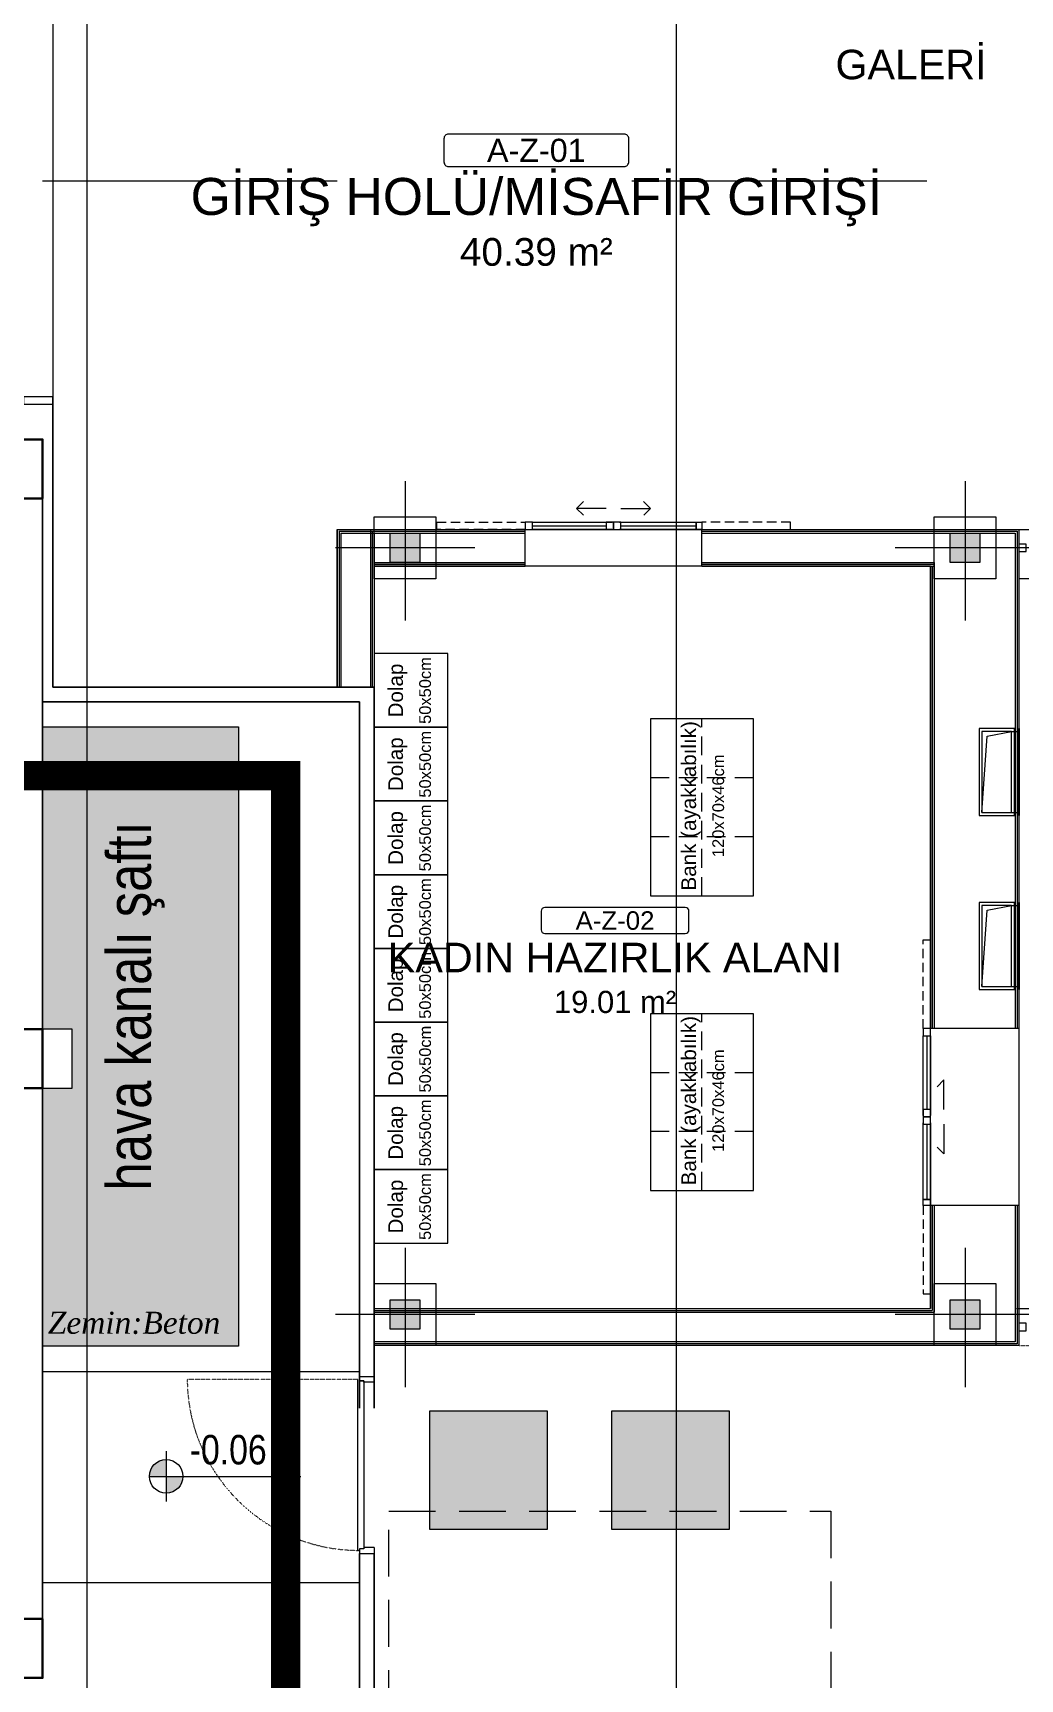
# Model space of a CAD drawing. Header units: centimetres. Extents: x 405464 to 563355, y 50011 to 66875.
# Drawn here: x 505952 to 506622, y 55899 to 57015 of the extents above; entities that cross this region are included whole.
import ezdxf
from ezdxf.enums import TextEntityAlignment as Align

# ---------------------------------------------------------------- set-up
doc = ezdxf.new("R2010")
doc.units = ezdxf.units.CM
for name, pattern in [('DASHDOT', [25.4, 12.7, -6.35, 0, -6.35]), ('DASHED', [4, 2, -2]), ('DASHED2', [9.525, 6.35, -3.175]), ('DOT', [0.25, 0, -0.25])]:
    doc.linetypes.add(name, pattern=pattern)
doc.layers.get('0').update_dxf_attribs({"lineweight": 9})
doc.layers.add('-MH_Ad', color=1, linetype='Continuous', lineweight=9, true_color=0xff0000)
doc.layers.add('DV_alçıpanel_duvar_yeni', color=1, linetype='Continuous', lineweight=20, true_color=0xff0000)
for name, color, linetype, lineweight in [('0-KRCN-MİMARİ-220526', 8, 'Continuous', 9), ('A_Aks', 30, 'DASHDOT', 9), ('A_Arka', 8, 'Continuous', 9), ('A_celik', 1, 'Continuous', 25), ('A_Duvar-alçiplak', 3, 'Continuous', 30), ('A_Duvar-Ex', 2, 'Continuous', 30), ('A_Kolon', 6, 'Continuous', 40), ('A_Mahal', 254, 'Continuous', 9), ('A_Pencere Doğrama-Ex', 140, 'Continuous', 15), ('A_Text', 51, 'Continuous', 9), ('D_Aluminyum', 140, 'Continuous', 18), ('M00_Mahal_No$0$MH_Alan', 51, 'Continuous', 9), ('MH_Alan', 51, 'Continuous', 9), ('TF_Cihaz', 20, 'Continuous', 13), ('TF_Mobilya', 142, 'Continuous', 9), ('TR_Genel', 251, 'Continuous', 9)]:
    doc.layers.add(name, color=color, linetype=linetype, lineweight=lineweight)
doc.layers.add('_statik', color=2, linetype='Continuous')
doc.layers.add('Em.K - FFU', color=2, linetype='Continuous')
doc.styles.add('Kalin01', font='swissk.ttf')
doc.styles.add('M00_Mahal_No$0$Kalin01', font='swissk.ttf')
doc.styles.add('M00_Mahal_No$0$Normal', font='swiss.ttf')
doc.styles.add('MAHAL', font='swissc.ttf')
doc.styles.add('MP_KAPI_POZ', font='arial.ttf')
doc.styles.add('notlar', font='timesi.ttf')

# ---------------------------------------------------------------- blocks, each defined once
blk = doc.blocks.new('kott')
h = blk.add_hatch(color=256)
h.paths.add_polyline_path([(0, 11.4, 0.414214), (-11.4, 0), (0, 0)])
h.paths.add_polyline_path([(11.4, 0), (0, 0), (0, -11.4, 0.414214)])
for points in [[(0, 17.1), (0, -17.1)], [(-11.4, 0), (91.4, 0)]]:
    blk.add_lwpolyline(points)
blk.add_circle((0, 0), 11.4)
at = {"layer": 'A_Pencere Doğrama-Ex', "style": 'MAHAL'}
blk.add_attdef('KOT', (14.4, 10.8), '', height=20, dxfattribs=at)
blk = doc.blocks.new('a_aks')
at = {"layer": 'A_Aks', "color": 8, "ltscale": 200}
for p, q in [((1630, 5308), (1630, -831.1)), ((2030, 5308), (2030, -831.1))]:
    blk.add_line(p, q, dxfattribs=at)
blk = doc.blocks.new('mahal')
at = {"color": 8, "style": 'MAHAL'}
blk.add_attdef('MAHALNO', text='', height=20, dxfattribs=at).set_placement((48.26, 6), align=Align.MIDDLE_LEFT)
blk = doc.blocks.new('mimari_yeni_durum')
at = {"layer": 'TR_Genel'}
h = blk.add_hatch(color=8, dxfattribs=at)
h.dxf.hatch_style = 1
h.paths.add_polyline_path([(1600, 4282), (1733, 4282), (1733, 3862), (1600, 3862), (1600, 4037), (1620, 4037), (1620, 4077), (1600, 4077)])
at = {"color": 8}
for p, q in [((1815, 3841.5), (1825, 3841.5)), ((1815, 3838.5), (1815, 3841.5)), ((1825, 3841.5), (1825, 3837.5)), ((1814, 3838.5), (1814, 3839.5)), ((1814, 3723.5), (1814, 3838.5)), ((1815, 3839.5), (1815, 3838.5)), ((1815, 3838.5), (1818, 3838.5)), ((1818, 3838.5), (1815, 3838.5)), ((1818, 3838.5), (1818, 3724.5)), ((1818, 3837.5), (1818, 3838.5)), ((1825, 3837.5), (1818, 3837.5)), ((1815, 3723.5), (1814, 3723.5)), ((1818, 3724.5), (1815, 3724.5)), ((1815, 3724.5), (1815, 3723.5)), ((1818, 3724.5), (1815, 3724.5)), ((1815, 3724.5), (1815, 3721.5)), ((1815, 3721.5), (1825, 3721.5)), ((1825, 3725.5), (1818, 3725.5)), ((1818, 3725.5), (1818, 3724.5)), ((1825, 3725.5), (1825, 3721.5))]:
    blk.add_line(p, q, dxfattribs=at)
at = {"color": 8, "linetype": 'DOT'}
blk.add_lwpolyline([(1815, 3839.5), (1698.2, 3839.5)], dxfattribs=at)
blk.add_arc((1814.8, 3840.1), 116.6, 180.3134, 270.1479, dxfattribs=at)
at = {"layer": 'A_Arka', "color": 8}
for p, q in [((1815, 3844.7), (1600, 3844.7)), ((1815, 3701.4), (1600, 3701.4))]:
    blk.add_line(p, q, dxfattribs=at)
at = {"layer": 'A_Duvar-alçiplak', "color": 8}
for p, q in [((1607, 4501), (1607, 4309)), ((1600, 4299), (1815, 4299)), ((1607, 4309), (1825, 4309)), ((1815, 4299), (1815, 3820)), ((1825, 4309), (1825, 3820)), ((1815, 3721.5), (1815, 2883)), ((1825, 3721.5), (1825, 2883))]:
    blk.add_line(p, q, dxfattribs=at)
at = {"layer": 'A_Duvar-Ex', "color": 8}
for p, q in [((1600, 4437), (1600, 4077)), ((1600, 4037), (1600, 3677))]:
    blk.add_line(p, q, dxfattribs=at)
at = {"layer": 'A_Kolon', "color": 8}
for points in [[(1550, 4437), (1550, 4477), (1600, 4477), (1600, 4437), (1550, 4437)], [(1550, 4037), (1550, 4077), (1600, 4077), (1600, 4037), (1550, 4037)], [(1550, 3637), (1550, 3677), (1600, 3677), (1600, 3637), (1550, 3637)]]:
    blk.add_lwpolyline(points, dxfattribs=at)
at = {"layer": 'A_Pencere Doğrama-Ex', "color": 8}
blk.add_lwpolyline([(1607, 4501), (1607, 4506), (1587, 4506), (1587, 4501)], close=True, dxfattribs=at)
at = {"layer": 'TR_Genel', "color": 8}
blk.add_lwpolyline([(1600, 4282), (1733, 4282), (1733, 3862), (1600, 3862), (1600, 4037), (1620, 4037), (1620, 4077), (1600, 4077)], close=True, dxfattribs=at)
at = {"layer": 'A_Aks', "color": 8}
blk.add_blockref('a_aks', (0, 0), dxfattribs=at)
at = {"layer": 'A_Mahal', "color": 8}
ref = blk.add_blockref('mahal', (1667.6, 3895.2), dxfattribs=dict(at, xscale=1.500000000000046, yscale=1.500000000000046, zscale=1.500000000000046, rotation=90))
ref.add_attrib('MAHALNO', 'hava kanalı şaftı', dxfattribs={"layer": '0', "color": 1, "height": 30, "rotation": 90, "style": 'MAHAL'}).set_placement((1658.6, 3967.6), align=Align.MIDDLE_LEFT)
ref = blk.add_blockref('kott', (1683.9, 3773.7), dxfattribs=at)
ref.add_attrib('KOT', '-0.06', (1699.9, 3781.8), dxfattribs={"layer": 'A_Pencere Doğrama-Ex', "color": 6, "height": 20, "style": 'MAHAL'})
at = {"layer": 'A_Text', "color": 8, "style": 'notlar'}
blk.add_text('Zemin:Beton', height=15, dxfattribs=at).set_placement((1603.6, 3870.4))
blk = doc.blocks.new('hazırlık_alanları_yp')
at = {"layer": 'TF_Mobilya', "color": 8, "linetype": 'DASHED2', "ltscale": 2}
for p, q in [((452.5, 4190.5), (382.5, 4190.5)), ((452.5, 4150.5), (382.5, 4150.5)), ((452.5, 3990.5), (382.5, 3990.5)), ((452.5, 3950.5), (382.5, 3950.5))]:
    blk.add_line(p, q, dxfattribs=at)
at = {"layer": 'TF_Mobilya', "color": 8}
for points in [[(245, 4224.8), (245, 4274.8), (195, 4274.8), (195, 4224.8)], [(245, 4174.8), (245, 4224.8), (195, 4224.8), (195, 4174.8)], [(452.5, 4110.5), (452.5, 4230.5), (382.5, 4230.5), (382.5, 4110.5)], [(245, 4124.8), (245, 4174.8), (195, 4174.8), (195, 4124.8)], [(245, 4124.8), (245, 4174.8), (195, 4174.8), (195, 4124.8)], [(245, 4074.8), (245, 4124.8), (195, 4124.8), (195, 4074.8)], [(245, 4024.8), (245, 4074.8), (195, 4074.8), (195, 4024.8)], [(245, 3974.8), (245, 4024.8), (195, 4024.8), (195, 3974.8)], [(452.5, 3910.5), (452.5, 4030.5), (382.5, 4030.5), (382.5, 3910.5)], [(245, 3924.8), (245, 3974.8), (195, 3974.8), (195, 3924.8)], [(245, 3874.8), (245, 3924.8), (195, 3924.8), (195, 3874.8)]]:
    blk.add_lwpolyline(points, close=True, dxfattribs=at)
at = {"layer": 'TF_Mobilya', "color": 8, "linetype": 'DASHED2', "ltscale": 2}
for points in [[(417.5, 4110.5), (417.5, 4230.5)], [(417.5, 3910.5), (417.5, 4030.5)]]:
    blk.add_lwpolyline(points, dxfattribs=at)
at = {"layer": 'TF_Mobilya', "color": 8, "style": 'MP_KAPI_POZ'}
for s, height, p in [('Dolap', 10, (209.6, 4249.7)), ('50x50cm', 8, (229.6, 4249.7)), ('50x50cm', 8, (229.6, 4199.7)), ('Bank (ayakkabılık)', 10, (408.5, 4171.5)), ('Dolap', 10, (209.6, 4199.7)), ('120x70x46cm', 8, (428.5, 4171.5)), ('Dolap', 10, (209.6, 4149.7)), ('Dolap', 10, (209.6, 4149.7)), ('50x50cm', 8, (229.6, 4149.7)), ('50x50cm', 8, (229.6, 4149.7)), ('50x50cm', 8, (229.6, 4099.7)), ('Dolap', 10, (209.6, 4099.7)), ('Dolap', 10, (209.6, 4049.7)), ('50x50cm', 8, (229.6, 4049.7)), ('50x50cm', 8, (229.6, 3999.7)), ('Bank (ayakkabılık)', 10, (408.5, 3971.5)), ('Dolap', 10, (209.6, 3999.7)), ('120x70x46cm', 8, (428.5, 3971.5)), ('Dolap', 10, (209.6, 3949.7)), ('50x50cm', 8, (229.6, 3949.7)), ('50x50cm', 8, (229.6, 3899.7)), ('Dolap', 10, (209.6, 3899.7))]:
    blk.add_text(s, height=height, rotation=90, dxfattribs=at).set_placement(p, align=Align.MIDDLE_CENTER)
blk = doc.blocks.new('M00_Mahal_No$0$MHL')
at = {"color": 0, "linetype": 'ByBlock', "lineweight": -2}
blk.add_lwpolyline([(-100, -5), (-100, -30, 0.414214), (-95, -35), (95, -35, 0.414214), (100, -30), (100, -5, 0.414214), (95, 0), (-95, 0, 0.414214)], format="xyb", close=True, dxfattribs=at)
for tag, height, style, p in [('MAHALNO', 25, 'M00_Mahal_No$0$Kalin01', (0, -17.5)), ('MAHALADI', 40, 'M00_Mahal_No$0$Normal', (0, -67.5))]:
    blk.add_attdef(tag, text='', height=height, dxfattribs=dict(at, style=style)).set_placement(p, align=Align.MIDDLE_CENTER)
at = {"layer": 'M00_Mahal_No$0$MH_Alan', "style": 'M00_Mahal_No$0$Normal'}
blk.add_attdef('ALAN', text='', height=40, dxfattribs=at).set_placement((0, -127.5), align=Align.MIDDLE_CENTER)
blk = doc.blocks.new('A$C17b1b0ad')
at = {"layer": 'MH_Alan', "color": 8}
for points in [[(1607, 4309), (1800, 4309), (1800, 4416), (2522.5, 4416), (2522.5, 4836), (2451, 4836), (2451, 4826), (2409, 4826), (2409, 4836), (2051, 4836), (2051, 4826), (2009, 4826), (2009, 4836), (1653, 4836), (1653, 4826), (1607, 4826)], [(1825, 3887.5), (2202.5, 3887.5), (2202.5, 4391), (1825, 4391)], [(2262.5, 3887.5), (2827.5, 3887.5), (2827.5, 4382.5), (2262.5, 4382.5)]]:
    blk.add_lwpolyline(points, close=True, dxfattribs=at)
at = {"layer": '-MH_Ad', "color": 8}
ref = blk.add_blockref('M00_Mahal_No$0$MHL', (1935.1, 4684.1), dxfattribs=dict(at, xscale=0.6272, yscale=0.6272, zscale=0.6272))
ref.add_attrib('MAHALNO', 'A-Z-01', dxfattribs={"layer": '0', "color": 0, "linetype": 'ByBlock', "lineweight": -2, "height": 15.68, "style": 'M00_Mahal_No$0$Kalin01'}).set_placement((1935.1, 4673.1), align=Align.MIDDLE_CENTER)
ref.add_attrib('MAHALADI', 'GİRİŞ HOLÜ/MİSAFİR GİRİŞİ', dxfattribs={"layer": '0', "color": 0, "linetype": 'ByBlock', "lineweight": -2, "height": 25.088, "style": 'M00_Mahal_No$0$Normal'}).set_placement((1935.1, 4641.8), align=Align.MIDDLE_CENTER)
ref.add_attrib('ALAN', '40.39 m²', dxfattribs={"layer": 'M00_Mahal_No$0$MH_Alan', "height": 18.82, "style": 'M00_Mahal_No$0$Normal'}).set_placement((1935.1, 4604.2), align=Align.MIDDLE_CENTER)
ref = blk.add_blockref('M00_Mahal_No$0$MHL', (1988.5, 4159.5), dxfattribs=dict(at, xscale=0.50176, yscale=0.50176, zscale=0.50176))
ref.add_attrib('MAHALNO', 'A-Z-02', dxfattribs={"layer": '0', "color": 0, "linetype": 'ByBlock', "lineweight": -2, "height": 12.54, "style": 'M00_Mahal_No$0$Kalin01'}).set_placement((1988.5, 4150.7), align=Align.MIDDLE_CENTER)
ref.add_attrib('MAHALADI', 'KADIN HAZIRLIK ALANI', dxfattribs={"layer": '0', "color": 0, "linetype": 'ByBlock', "lineweight": -2, "height": 20.07, "style": 'M00_Mahal_No$0$Normal'}).set_placement((1988.5, 4125.6), align=Align.MIDDLE_CENTER)
ref.add_attrib('ALAN', '19.01 m²', dxfattribs={"layer": 'M00_Mahal_No$0$MH_Alan', "height": 15.05, "style": 'M00_Mahal_No$0$Normal'}).set_placement((1988.5, 4095.5), align=Align.MIDDLE_CENTER)
blk = doc.blocks.new('statik_temel_kalıp')
at = {"layer": '_statik', "color": 4, "linetype": 'DASHED', "ltscale": 100}
blk.add_line((-10930, -204.5), (-210, -204.5), dxfattribs=at)
at = {"layer": '_statik', "color": 4, "linetype": 'DASHED', "ltscale": 100, "style": 'Kalin01'}
blk.add_text('GALERİ', height=20, dxfattribs=at).set_placement((-10391.9, -135.7))
blk = doc.blocks.new('duvarlar')
h = blk.add_hatch(color=8)
h.dxf.hatch_style = 1
h.paths.add_polyline_path([(1856, 4393.5), (1836, 4393.5), (1836, 4413.5), (1856, 4413.5)])
h = blk.add_hatch(color=8)
h.dxf.hatch_style = 1
h.paths.add_polyline_path([(2236, 4393.5), (2216, 4393.5), (2216, 4413.5), (2236, 4413.5)])
h = blk.add_hatch(color=8)
h.dxf.hatch_style = 1
h.paths.add_polyline_path([(1856, 3873.5), (1836, 3873.5), (1836, 3893.5), (1856, 3893.5)])
h = blk.add_hatch(color=8)
h.dxf.hatch_style = 1
h.paths.add_polyline_path([(2236, 3873.5), (2216, 3873.5), (2216, 3893.5), (2236, 3893.5)])
at = {"layer": 'A_Aks', "color": 8, "ltscale": 10}
for points in [[(1846, 4448.8), (1846, 4354.2)], [(2226, 4448.8), (2226, 4354.2)], [(1893.3, 4403.5), (1798.7, 4403.5)], [(2273.3, 4403.5), (2178.7, 4403.5)], [(1846, 3928.8), (1846, 3834.2)], [(2226, 3928.8), (2226, 3834.2)], [(1893.3, 3883.5), (1798.7, 3883.5)], [(2273.3, 3883.5), (2178.7, 3883.5)]]:
    blk.add_lwpolyline(points, dxfattribs=at)
at = {"layer": 'A_celik', "color": 8}
for points in [[(1867, 4382.5), (1825, 4382.5), (1825, 4424.5), (1867, 4424.5)], [(2247, 4382.5), (2205, 4382.5), (2205, 4424.5), (2247, 4424.5)], [(1856, 4393.5), (1836, 4393.5), (1836, 4413.5), (1856, 4413.5)], [(2236, 4393.5), (2216, 4393.5), (2216, 4413.5), (2236, 4413.5)], [(1867, 3862.5), (1825, 3862.5), (1825, 3904.5), (1867, 3904.5)], [(2247, 3862.5), (2205, 3862.5), (2205, 3904.5), (2247, 3904.5)], [(1856, 3873.5), (1836, 3873.5), (1836, 3893.5), (1856, 3893.5)], [(2236, 3873.5), (2216, 3873.5), (2216, 3893.5), (2236, 3893.5)]]:
    blk.add_lwpolyline(points, close=True, dxfattribs=at)
at = {"layer": 'D_Aluminyum', "color": 8}
for p, q in [((1962.4, 4430.2), (1967.2, 4435)), ((2012.6, 4430.2), (2007.8, 4435)), ((1982.5, 4430.2), (1962.4, 4430.2)), ((1962.4, 4430.2), (1967, 4425.6)), ((1992.5, 4430.2), (2012.6, 4430.2)), ((2012.6, 4430.2), (2008, 4425.6)), ((1932.5, 4421), (1927.5, 4421)), ((1927.5, 4421), (1927.5, 4416)), ((1927.5, 4416), (1932.5, 4416)), ((1932.5, 4421), (1986.5, 4421)), ((1932.5, 4416), (1932.5, 4421)), ((1932.5, 4418.5), (1982.5, 4418.5)), ((1986.5, 4416), (1932.5, 4416)), ((1987.5, 4421), (1982.5, 4421)), ((1982.5, 4421), (1982.5, 4416)), ((1982.5, 4416), (1987.5, 4416)), ((1987.5, 4416), (1987.5, 4421)), ((1992.5, 4421), (1987.5, 4421)), ((1987.5, 4421), (1987.5, 4416)), ((1987.5, 4416), (1992.5, 4416)), ((1991.5, 4421), (2047.5, 4421)), ((2047.5, 4416), (1991.5, 4416)), ((1992.5, 4416), (1992.5, 4421)), ((1992.5, 4418.5), (2043.5, 4418.5)), ((2043.5, 4421), (2043.5, 4416)), ((2043.5, 4416), (2043.5, 4421)), ((2047.5, 4421), (2047.5, 4416)), ((2197.5, 4077.5), (2197.5, 4072.5)), ((2202.5, 4077.5), (2197.5, 4077.5)), ((2202.5, 4072.5), (2202.5, 4077.5)), ((2197.5, 4018.5), (2197.5, 4072.5)), ((2197.5, 4072.5), (2202.5, 4072.5)), ((2200, 4072.5), (2200, 4022.5)), ((2202.5, 4072.5), (2202.5, 4018.5)), ((2211.7, 4042.6), (2207.1, 4038)), ((2211.7, 4022.5), (2211.7, 4042.6)), ((2197.5, 4022.5), (2197.5, 4017.5)), ((2202.5, 4022.5), (2197.5, 4022.5)), ((2202.5, 4017.5), (2202.5, 4022.5)), ((2197.5, 4017.5), (2202.5, 4017.5)), ((2197.5, 4017.5), (2197.5, 4012.5)), ((2202.5, 4017.5), (2197.5, 4017.5)), ((2197.5, 3957.5), (2197.5, 4013.5)), ((2197.5, 4012.5), (2202.5, 4012.5)), ((2200, 4012.5), (2200, 3961.5)), ((2202.5, 4012.5), (2202.5, 4017.5)), ((2202.5, 4013.5), (2202.5, 3957.5)), ((2211.7, 4012.5), (2211.7, 3992.4)), ((2211.7, 3992.4), (2207.1, 3997)), ((2202.5, 3961.5), (2197.5, 3961.5)), ((2197.5, 3961.5), (2202.5, 3961.5)), ((2202.5, 3957.5), (2197.5, 3957.5))]:
    blk.add_line(p, q, dxfattribs=at)
at = {"layer": 'D_Aluminyum', "color": 8, "linetype": 'DASHED2'}
for p, q in [((1867.5, 4421), (1927.5, 4421)), ((1867.5, 4416), (1867.5, 4421)), ((1927.5, 4416), (1867.5, 4416)), ((1927.5, 4421), (1927.5, 4416)), ((2107.5, 4421), (2047.5, 4421)), ((2047.5, 4421), (2047.5, 4416)), ((2047.5, 4416), (2107.5, 4416)), ((2107.5, 4416), (2107.5, 4421)), ((2197.5, 4137.5), (2202.5, 4137.5)), ((2197.5, 4077.5), (2197.5, 4137.5)), ((2202.5, 4137.5), (2202.5, 4077.5)), ((2202.5, 4077.5), (2197.5, 4077.5)), ((2202.5, 3957.5), (2197.5, 3957.5)), ((2197.5, 3957.5), (2197.5, 3897.5)), ((2202.5, 3897.5), (2202.5, 3957.5)), ((2197.5, 3897.5), (2202.5, 3897.5))]:
    blk.add_line(p, q, dxfattribs=at)
at = {"layer": 'D_Aluminyum', "color": 8}
for points in [[(2262.5, 4401), (2267.5, 4401), (2267.5, 4406), (2262.5, 4406)], [(2262.5, 3872.5), (2267.5, 3872.5), (2267.5, 3877.5), (2262.5, 3877.5)]]:
    blk.add_lwpolyline(points, close=True, dxfattribs=at)
at = {"layer": 'DV_alçıpanel_duvar_yeni', "color": 8}
for p, q in [((1800, 4416), (1927.5, 4416)), ((1800, 4416), (1800, 4309)), ((1801.3, 4414.8), (1927.5, 4414.8)), ((1801.3, 4414.8), (1801.3, 4309)), ((1802.5, 4413.5), (1881.7, 4413.5)), ((1802.5, 4413.5), (1927.5, 4413.5)), ((1802.5, 4413.5), (1802.5, 4309)), ((1822.5, 4416), (1822.5, 4309)), ((1823.8, 4414.8), (1823.8, 4309)), ((1825, 4413.5), (1825, 4309)), ((1927.5, 4391), (1927.5, 4416)), ((2047.5, 4391), (2047.5, 4416)), ((2047.5, 4416), (2262.5, 4416)), ((2047.5, 4414.8), (2261.3, 4414.8)), ((2047.5, 4413.5), (2260, 4413.5)), ((2260, 4413.5), (2260, 4077.5)), ((2261.3, 4414.8), (2261.3, 4077.5)), ((2262.5, 4416), (2262.5, 4077.5)), ((1825, 4393.5), (1927.5, 4393.5)), ((1825, 4392.3), (1927.5, 4392.3)), ((1825, 4391), (1927.5, 4391)), ((2047.5, 4393.5), (2205, 4393.5)), ((2047.5, 4392.3), (2205, 4392.3)), ((2047.5, 4391), (2205, 4391)), ((2202.5, 4391), (2202.5, 4077.5)), ((2203.8, 4391), (2203.8, 4077.5)), ((2205, 4393.5), (2205, 4077.5)), ((2262.5, 4077.5), (2202.5, 4077.5)), ((2202.5, 3957.5), (2202.5, 3887.5)), ((2262.5, 3957.5), (2202.5, 3957.5)), ((2203.8, 3957.5), (2203.8, 3886.2)), ((2205, 3957.5), (2205, 3885)), ((2260, 3957.5), (2260, 3865)), ((2261.3, 3957.5), (2261.3, 3863.7)), ((2262.5, 3957.5), (2262.5, 3862.5)), ((1825, 3887.5), (2202.5, 3887.5)), ((1825, 3886.2), (2203.8, 3886.2)), ((1825, 3885), (2205, 3885)), ((2260, 3865), (1825, 3865)), ((2261.3, 3863.7), (1825, 3863.7)), ((2262.5, 3862.5), (1825, 3862.5))]:
    blk.add_line(p, q, dxfattribs=at)
at = {"layer": 'DV_alçıpanel_duvar_yeni', "color": 8, "linetype": 'DOT', "ltscale": 3}
for p, q in [((1881.7, 4391), (1927.5, 4391)), ((1885, 3887.5), (2202.5, 3887.5))]:
    blk.add_line(p, q, dxfattribs=at)
at = {"layer": 'DV_alçıpanel_duvar_yeni', "color": 8, "linetype": 'DOT'}
for p, q in [((2260, 3887.5), (2827.5, 3887.5)), ((2262.5, 3862.5), (2827.5, 3862.5))]:
    blk.add_line(p, q, dxfattribs=at)
at = {"layer": 'Em.K - FFU', "color": 8}
for p, q in [((2241.1, 4275.8), (2257.5, 4279)), ((2257.5, 4279), (2262.5, 4279)), ((2262.5, 4222), (2262.5, 4281)), ((2263, 4222), (2263, 4281)), ((2237.5, 4224), (2241.1, 4275.8)), ((2257.5, 4224), (2262.5, 4224)), ((2237.5, 4106), (2241.1, 4157.8)), ((2241.1, 4157.8), (2257.5, 4161)), ((2257.5, 4161), (2262.5, 4161)), ((2262.5, 4104), (2262.5, 4163)), ((2263, 4104), (2263, 4163)), ((2257.5, 4106), (2262.5, 4106))]:
    blk.add_line(p, q, dxfattribs=at)
for points in [[(2235.5, 4281), (2235.5, 4222), (2259.5, 4222), (2259.5, 4281)], [(2237.5, 4279), (2237.5, 4224), (2257.5, 4224), (2257.5, 4279)], [(2263, 4222), (2263, 4281), (2262.5, 4281), (2262.5, 4222)], [(2235.5, 4163), (2235.5, 4104), (2259.5, 4104), (2259.5, 4163)], [(2237.5, 4161), (2237.5, 4106), (2257.5, 4106), (2257.5, 4161)], [(2263, 4104), (2263, 4163), (2262.5, 4163), (2262.5, 4104)]]:
    blk.add_lwpolyline(points, close=True, dxfattribs=at)
blk = doc.blocks.new('A$C9e52caec')
h = blk.add_hatch(color=8)
h.dxf.hatch_style = 1
h.paths.add_polyline_path([(2066.1, 3737.9), (2066.1, 3817.9), (1986.1, 3817.9), (1986.1, 3737.9)])
h.paths.add_polyline_path([(1942.6, 3737.9), (1942.6, 3817.9), (1862.6, 3817.9), (1862.6, 3737.9)])
at = {"color": 8}
for p, q in [((1942.6, 3817.9), (1862.6, 3817.9)), ((1862.6, 3817.9), (1862.6, 3737.9)), ((1942.6, 3737.9), (1942.6, 3817.9)), ((2066.1, 3817.9), (1986.1, 3817.9)), ((1986.1, 3817.9), (1986.1, 3737.9)), ((2066.1, 3737.9), (2066.1, 3817.9)), ((1862.6, 3737.9), (1942.6, 3737.9)), ((1986.1, 3737.9), (2066.1, 3737.9))]:
    blk.add_line(p, q, dxfattribs=at)
at = {"color": 1, "linetype": 'DASHDOT', "ltscale": 250, "true_color": 0xe60000, "const_width": 20}
blk.add_lwpolyline([(50, 2495), (930, 2495), (930, 1707), (1765, 1707), (1765, 4249), (1550, 4249), (1550, 5141.5), (8707, 5141.5), (8707, 2644), (12614.5, 2644), (12614.5, -227.5), (-33, -227.5), (-33, 2495)], close=True, dxfattribs=at)
at = {"layer": 'TF_Cihaz', "color": 8, "linetype": 'DASHED2', "ltscale": 5}
for p, q in [((1835, 3750), (2135, 3750)), ((1835, 3420), (1835, 3750)), ((2135, 3750), (2135, 3420))]:
    blk.add_line(p, q, dxfattribs=at)
at = {"layer": '-MH_Ad', "color": 8}
blk.add_blockref('A$C17b1b0ad', (0, 0), dxfattribs=at)
at = {"color": 8}
for name, p in [('mimari_yeni_durum', (0, 0)), ('hazırlık_alanları_yp', (1630, 57))]:
    blk.add_blockref(name, p, dxfattribs=at)
at = {"layer": '_statik'}
blk.add_blockref('statik_temel_kalıp', (12530, 4857), dxfattribs=at)
blk.add_blockref('duvarlar', (0, 0))

msp = doc.modelspace()

# ---------------------------------------------------------------- block references
at = {"layer": '0-KRCN-MİMARİ-220526', "rotation": 359.999999999997}
msp.add_blockref('A$C9e52caec', (504358.3, 52262.4, 74), dxfattribs=at)

doc.saveas('drawing.dxf')
